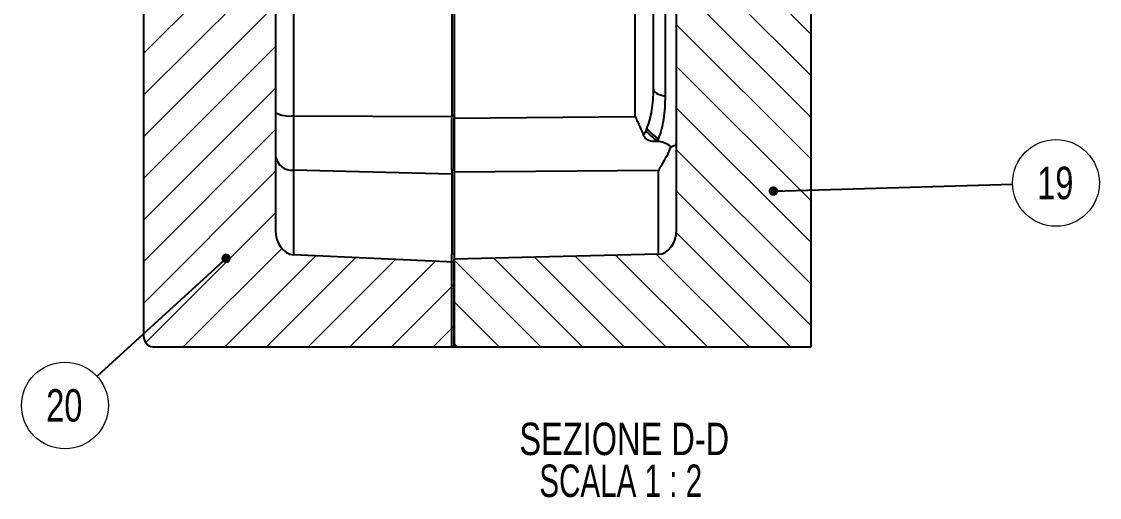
# Model space of a CAD drawing. Header units: millimetres. Extents: x 0 to 589, y 0 to 415.
# Drawn here: x 329.3 to 445.5, y 166.3 to 217.6 of the extents above; entities that cross this region are included whole.
import ezdxf

# ---------------------------------------------------------------- set-up
doc = ezdxf.new("R2010")
doc.units = ezdxf.units.MM
doc.styles.add('SLDTEXTSTYLE0', font='TXT', dxfattribs={"width": 0.75})
doc.styles.add('SLDTEXTSTYLE2', font='TXT', dxfattribs={"width": 0.681818})
doc.dimstyles.new('SLDDIMSTYLE0', dxfattribs={"dimtxt": 0.18, "dimasz": 1.016, "dimexe": 0, "dimexo": 0.0625, "dimgap": 0, "dimtad": 0, "dimtih": 1, "dimtoh": 1, "dimdec": 0, "dimrnd": 1e-09, "dimzin": 0, "dimdsep": 46, "dimtxsty": 'Standard', "dimblk1": 'DOT', "dimblk2": 'DOT', "dimsah": 1, "dimcen": 0.09, "dimadec": 0, "dimazin": 0, "dimtfac": 1.016, "dimtdec": 0, "dimtofl": 0, "dimtmove": 0, "dimatfit": 3, "dimldrblk": 'DOT', "dimfxl": 1, "dimfrac": 2, "dimtolj": 1, "dimtzin": 0, "dimarcsym": 0})

# ---------------------------------------------------------------- blocks, each defined once
blk = doc.blocks.new('SW_NOTE_0_19')
at = {"color": 0, "linetype": 'Continuous', "lineweight": 0}
blk.add_circle((4.68, 0.14), 4.68, dxfattribs=at)
at = {"color": 0, "linetype": 'Continuous', "lineweight": 0, "insert": (4.61, 1.89), "char_height": 3.5, "attachment_point": 2, "style": 'SLDTEXTSTYLE0'}
blk.add_mtext('19', dxfattribs=at)
blk = doc.blocks.new('_Dot')
at = {"color": 0, "linetype": 'ByBlock', "lineweight": -2}
blk.add_line((-0.5, 0), (-1, 0), dxfattribs=at)
at = {"color": 0, "linetype": 'ByBlock', "const_width": 0.5}
blk.add_lwpolyline([(-0.25, 0, 1), (0.25, 0, 1)], format="xyb", close=True, dxfattribs=at)
blk = doc.blocks.new('SW_NOTE_0_20')
at = {"color": 0, "linetype": 'Continuous', "lineweight": 0}
blk.add_circle((-3.46, -3.16), 4.68, dxfattribs=at)
at = {"color": 0, "linetype": 'Continuous', "lineweight": 0, "insert": (-3.53, -1.4), "char_height": 3.5, "attachment_point": 2, "style": 'SLDTEXTSTYLE0'}
blk.add_mtext('20', dxfattribs=at)
blk = doc.blocks.new('SW_HATCH_1')
at = {"color": 0, "linetype": 'Continuous', "lineweight": 18}
for p, q in [((-12.6, 33.61), (-16.93, 29.29)), ((-8.11, 33.61), (-12.58, 29.15)), ((40.12, 32.84), (47.31, 25.65)), ((43.84, 33.61), (51.8, 25.65)), ((48.33, 33.61), (55.07, 26.87)), ((52.82, 33.61), (55.07, 31.36)), ((56.99, 33.61), (55.57, 32.19)), ((-4.8, 32.44), (-8.09, 29.15)), ((58.07, 32.44), (55.57, 29.94)), ((-17.31, 31.15), (-19.06, 29.4)), ((-2.68, 30.07), (-4.69, 28.06)), ((38.3, 30.17), (42.82, 25.65)), ((58.07, 30.2), (55.57, 27.7)), ((58.07, 27.95), (53.27, 23.15)), ((-2.68, 25.58), (-5.1, 23.15)), ((38.07, 25.91), (39.96, 24.02)), ((43.42, 25.65), (41.07, 23.3)), ((42.3, 25.65), (41.07, 24.42)), ((44.54, 25.65), (41.93, 23.04)), ((45.66, 25.65), (42.49, 22.47)), ((46.79, 25.65), (44.41, 23.27)), ((47.91, 25.65), (45.88, 23.63)), ((49.03, 25.65), (46.83, 23.45)), ((50.14, 25.64), (47.57, 23.06)), ((51.28, 25.65), (50.57, 24.94)), ((58.07, 25.71), (55.07, 22.71)), ((-19.07, 24.9), (-19.43, 24.54)), ((-16.93, 24.8), (-19.43, 22.3)), ((-16.58, 25.15), (-16.93, 24.8)), ((-12.09, 25.15), (-14.09, 23.15)), ((-7.59, 25.15), (-9.59, 23.15)), ((50.57, 24.94), (48.14, 22.51)), ((52.4, 24.52), (51.02, 23.15)), ((50.57, 23.82), (50.26, 23.51)), ((58.07, 23.46), (55.07, 20.46)), ((-16.43, 23.05), (-19.43, 20.05)), ((-14.09, 23.15), (-14.68, 22.56)), ((-10.72, 23.15), (-13.43, 20.44)), ((-11.84, 23.15), (-13.43, 21.56)), ((-12.97, 23.14), (-13.42, 22.69)), ((-9.59, 23.15), (-12.49, 20.25)), ((-8.47, 23.15), (-10.59, 21.03)), ((-7.35, 23.15), (-9.1, 21.4)), ((-6.87, 22.51), (-8.16, 21.21)), ((-4.93, 22.2), (-6.88, 20.25)), ((-5.19, 23.07), (-5.87, 22.38)), ((49.69, 22.94), (49.22, 22.47)), ((-15.21, 22.02), (-19.43, 17.81)), ((-13.93, 21.06), (-14.84, 20.15)), ((-6.24, 22.02), (-7.44, 20.81)), ((-4.93, 21.08), (-5.76, 20.25)), ((6.66, 21.4), (10.76, 17.3)), ((11.15, 21.4), (12.35, 20.2)), ((58.07, 21.22), (55.07, 18.22)), ((3.42, 20.15), (6.27, 17.3)), ((59.25, 20.15), (56.75, 17.65)), ((0.32, 18.76), (1.78, 17.3)), ((13.11, 19.44), (15.25, 17.3)), ((43.38, 18.87), (41.07, 16.57)), ((42.26, 18.87), (41.07, 17.69)), ((48.99, 18.87), (45.27, 15.15)), ((50.11, 18.87), (46.39, 15.15)), ((61.07, 19.73), (58.99, 17.65)), ((-16.93, 18.06), (-19.43, 15.56)), ((43.96, 18.33), (41.11, 15.49)), ((44.66, 17.91), (41.9, 15.15)), ((45.56, 17.69), (43.02, 15.15)), ((46.85, 17.86), (44.14, 15.15)), ((50.57, 18.21), (47.51, 15.15)), ((-13.38, 16.74), (-10.53, 13.9)), ((-12.31, 16.8), (-9.41, 13.9)), ((-7.34, 16.32), (-5.09, 14.07)), ((-6.7, 16.8), (-4.93, 15.03)), ((-5.57, 16.8), (-4.93, 16.16)), ((-0.38, 16.65), (0.32, 15.96)), ((0.18, 16.65), (0.32, 16.52)), ((50.57, 17.09), (48.63, 15.15)), ((56.07, 16.97), (55.75, 16.65)), ((-16.93, 15.82), (-19.43, 13.32)), ((-13.43, 15.67), (-11.65, 13.9)), ((-10.24, 15.85), (-8.29, 13.9)), ((-8.93, 15.66), (-7.16, 13.9)), ((-8.03, 15.89), (-6.04, 13.9)), ((-0.43, 16.15), (0.32, 15.4)), ((-0.43, 15.58), (-0.15, 15.3)), ((50.57, 15.96), (49.76, 15.15)), ((50.57, 15.66), (51.32, 14.91)), ((50.71, 16.08), (51.32, 15.47)), ((51.27, 16.08), (51.32, 16.03)), ((-14.03, 14.59), (-13.43, 13.99)), ((-14.03, 14.03), (-13.63, 13.63)), ((-13.73, 14.85), (-13.43, 14.55)), ((-13.43, 14.55), (-12.78, 13.9)), ((50.57, 15.1), (50.87, 14.8)), ((-16.93, 13.57), (-19.43, 11.07)), ((-16.93, 11.33), (-19.43, 8.83)), ((-16.93, 9.08), (-19.43, 6.58)), ((-16.93, 6.84), (-19.43, 4.34)), ((-16.93, 4.59), (-19.43, 2.09)), ((-16.93, 2.34), (-19.43, -0.16)), ((-14.02, 1.67), (-13.43, 1.08)), ((-13.46, 1.67), (-13.43, 1.64)), ((-12.63, 1.4), (-10.54, -0.69)), ((-11.5, 1.4), (-9.7, -0.4)), ((-10.38, 1.4), (-8.56, -0.42)), ((-9.26, 1.4), (-6.36, -1.5)), ((-8.14, 1.4), (-5.24, -1.5)), ((-7.01, 1.4), (-4.93, -0.68)), ((-5.89, 1.4), (-4.93, 0.44)), ((-16.93, 0.1), (-19.43, -2.4)), ((-14.03, 1.12), (-13.61, 0.7)), ((-13.39, 1.05), (-11.18, -1.16)), ((0, 0), (0.32, -0.32)), ((43.74, 0.15), (41.07, -2.52)), ((42.61, 0.15), (41.07, -1.39)), ((41.47, 0.13), (41.09, -0.25)), ((44.86, 0.15), (41.14, -3.57)), ((45.98, 0.15), (42.26, -3.58)), ((47.1, 0.15), (43.38, -3.58)), ((48.23, 0.15), (45.7, -2.38)), ((49.35, 0.15), (46.69, -2.5)), ((50.36, 0.03), (47.46, -2.86)), ((50.58, 0.5), (51.32, -0.25)), ((51.14, 0.5), (51.32, 0.32)), ((-13.43, -0.04), (-11.97, -1.5)), ((-0.43, -0.13), (0.32, -0.88)), ((-0.43, -0.69), (0.01, -1.13)), ((1.47, -0.35), (5.97, -4.85)), ((5.96, -0.35), (11.71, -6.1)), ((10.45, -0.35), (15.32, -5.22)), ((14.94, -0.35), (15.32, -0.73)), ((50.57, -0.87), (48.06, -3.39)), ((50.57, -0.06), (51.3, -0.78)), ((50.57, -0.62), (50.74, -0.78)), ((-16.93, -2.15), (-19.43, -4.65)), ((-13.43, -1.16), (-13.09, -1.5)), ((50.57, -2), (48.99, -3.58)), ((55.71, -1.35), (55.07, -1.99)), ((50.57, -3.12), (50.11, -3.58)), ((59.2, -2.35), (55.07, -6.48)), ((56.95, -2.35), (55.07, -4.23)), ((61.07, -2.72), (58.94, -4.85)), ((-16.93, -4.39), (-19.43, -6.89)), ((0.32, -3.69), (1.48, -4.85)), ((-15.14, -4.85), (-17.35, -7.05)), ((-11.88, -4.95), (-13.43, -6.5)), ((-13, -4.95), (-13.43, -5.38)), ((-11.14, -5.33), (-13.36, -7.56)), ((-10.47, -5.79), (-12.53, -7.85)), ((-6.26, -4.95), (-9.16, -7.85)), ((-5.14, -4.95), (-8.04, -7.85)), ((6.32, -5.2), (7.22, -6.1)), ((58.07, -5.72), (53.82, -9.97)), ((-13.93, -5.88), (-14.77, -6.73)), ((-9.62, -6.07), (-11.41, -7.85)), ((-8.44, -6), (-10.29, -7.85)), ((-4.93, -5.86), (-6.92, -7.85)), ((-13.65, -7.85), (-16.93, -11.13)), ((-9.16, -7.85), (-16.93, -15.62)), ((-4.67, -7.85), (-16.93, -20.11)), ((-4.93, -6.98), (-5.8, -7.85)), ((43.15, -7.18), (41.07, -9.25)), ((41.24, -7.96), (41.07, -8.13)), ((43.86, -7.59), (41.24, -10.2)), ((44.53, -8.03), (42.22, -10.35)), ((48.76, -7.18), (45.59, -10.35)), ((49.65, -7.41), (46.71, -10.35)), ((51.45, -7.85), (50.57, -8.73)), ((53.7, -7.85), (52.32, -9.23)), ((58.07, -7.97), (55.57, -10.47)), ((-19.1, -8.81), (-19.43, -9.14)), ((-16.93, -8.88), (-19.43, -11.38)), ((45.39, -8.3), (43.34, -10.35)), ((46.59, -8.23), (44.46, -10.35)), ((49.94, -8.24), (47.83, -10.35)), ((50.57, -8.73), (48.95, -10.35)), ((-2.68, -10.35), (-16.93, -24.6)), ((38.07, -10.01), (55.07, -27.01)), ((42.9, -10.35), (55.07, -22.52)), ((47.39, -10.35), (55.07, -18.03)), ((50.57, -9.86), (50.08, -10.35)), ((52.07, -9.48), (51.2, -10.35)), ((51.88, -10.35), (55.07, -13.54)), ((58.07, -10.21), (55.57, -12.71)), ((-16.93, -11.13), (-19.43, -13.63)), ((58.07, -12.46), (55.57, -14.96)), ((-16.93, -13.37), (-19.41, -15.85)), ((-2.68, -14.84), (-16.93, -29.09)), ((58.07, -14.7), (55.57, -17.2)), ((-16.93, -15.62), (-17.16, -15.85)), ((40.11, -16.53), (55.07, -31.5)), ((58.07, -16.95), (55.57, -19.45)), ((-2.68, -19.33), (-16.93, -33.58)), ((58.07, -19.19), (57.41, -19.85)), ((40.57, -21.49), (55.07, -35.99)), ((-2.68, -23.82), (-16.93, -38.07)), ((40.57, -25.98), (55.07, -40.48)), ((-2.68, -28.31), (-16.93, -42.56)), ((40.57, -30.47), (55.07, -44.97)), ((-2.68, -32.8), (-16.93, -47.05)), ((40.57, -34.96), (55.07, -49.46)), ((-2.68, -37.29), (-16.93, -51.54)), ((40.57, -39.45), (55.07, -53.95)), ((-2.68, -41.78), (-16.93, -56.03)), ((40.57, -43.94), (55.07, -58.44)), ((-2.68, -46.27), (-16.93, -60.52)), ((40.57, -48.43), (55.07, -62.93)), ((-2.68, -50.76), (-16.68, -64.76)), ((40.55, -52.9), (52.86, -65.21)), ((-2.02, -54.59), (-12.64, -65.21)), ((1.67, -55.39), (-8.15, -65.21)), ((5.96, -55.59), (-3.66, -65.21)), ((20.85, -55.65), (30.41, -65.21)), ((25.24, -55.55), (34.9, -65.21)), ((29.63, -55.44), (39.39, -65.21)), ((34.01, -55.34), (43.88, -65.21)), ((38.4, -55.24), (48.37, -65.21)), ((10.25, -55.79), (0.83, -65.21)), ((14.54, -55.99), (5.32, -65.21)), ((16.57, -55.86), (25.92, -65.21)), ((16.57, -58.45), (9.81, -65.21)), ((16.57, -58.45), (16.32, -58.7)), ((16.57, -60.35), (21.43, -65.21)), ((16.57, -62.94), (14.3, -65.21)), ((16.57, -62.94), (16.32, -63.19)), ((16.57, -64.84), (16.94, -65.21))]:
    blk.add_line(p, q, dxfattribs=at)
blk = doc.blocks.new('SW_NOTE_0_56')
at = {"color": 0, "linetype": 'Continuous', "lineweight": 0, "char_height": 3.5, "attachment_point": 2}
for s, insert, style in [('SEZIONE D-D', (13.89, 4.51), 'SLDTEXTSTYLE0'), ('SCALA 1 : 2', (13.51, -0.01), 'SLDTEXTSTYLE2')]:
    blk.add_mtext(s, dxfattribs=dict(at, insert=insert, style=style))

msp = doc.modelspace()

# ---------------------------------------------------------------- linework, layer by layer
at = {"color": 7, "linetype": 'Continuous', "lineweight": 25}
for p, q in [((342.39, 239.9), (342.39, 183.88)), ((356.64, 239.9), (356.64, 195.14)), ((414.39, 182.54), (414.39, 237.4)), ((358.57, 236.71), (358.57, 207.47)), ((375.64, 236.72), (375.64, 207.49)), ((375.89, 236.72), (375.89, 207.49)), ((395.42, 207.4), (395.42, 236.72)), ((397.39, 210.36), (397.39, 232.6)), ((398.64, 231.59), (398.64, 209.6)), ((399.89, 195.19), (399.89, 228.08)), ((358.57, 207.47), (358.57, 201.6)), ((375.64, 207.49), (375.89, 207.49)), ((375.64, 201.65), (375.64, 207.49)), ((375.89, 207.49), (375.89, 201.65)), ((375.89, 207.22), (395.42, 207.4)), ((397.75, 204.77), (397.67, 204.71)), ((397.67, 204.71), (397.96, 204.71)), ((397.75, 204.77), (397.92, 204.77)), ((397.92, 204.77), (397.92, 204.99)), ((358.57, 201.6), (358.57, 192.47)), ((375.89, 201.65), (375.64, 201.65)), ((375.64, 201.65), (375.64, 192.56)), ((375.89, 201.65), (375.89, 192.56)), ((397.92, 201.58), (375.89, 201.39)), ((397.92, 192.52), (397.92, 201.58)), ((375.89, 191.66), (358.57, 192.47)), ((375.89, 192.56), (375.64, 192.56)), ((375.64, 182.54), (375.64, 192.56)), ((375.89, 192.56), (375.89, 182.54)), ((397.92, 192.52), (375.89, 192)), ((375.89, 182.54), (375.89, 192)), ((375.89, 182.54), (375.89, 191.66)), ((343.39, 182.54), (375.89, 182.54)), ((375.64, 182.54), (375.89, 182.54)), ((375.89, 182.54), (414.39, 182.54))]:
    msp.add_line(p, q, dxfattribs=at)
at = {"color": 8, "linetype": 'Continuous', "lineweight": 25}
for p, q in [((358.57, 207.47), (375.64, 207.38)), ((375.64, 201.15), (358.57, 201.6))]:
    msp.add_line(p, q, dxfattribs=at)
at = {"color": 7, "linetype": 'Continuous', "lineweight": 25, "flags": 128}
msp.add_lwpolyline([(397.39, 210.36), (397.41, 210.24), (397.47, 210.12), (397.58, 210.01), (397.73, 209.9), (397.91, 209.81), (398.13, 209.72), (398.37, 209.65), (398.64, 209.6)], dxfattribs=at)
at = {"color": 7, "linetype": 'Continuous', "lineweight": 25}
for centre, radius, start, end in [((358.11, 210.62), 3.18, 242.3888, 278.263), ((400.87, 209.31), 5.5, 218.896, 235.4806), ((400.63, 209.43), 5.2, 220.4097, 238.6123), ((358.4, 203.37), 1.78, 189.0338, 275.4136)]:
    msp.add_arc(centre, radius, start, end, dxfattribs=at)
for centre, major_axis, ratio, start_param, end_param in [((395.39, 210.96), (-0.04, 6.29), 0.318085, 3.762391, 3.817215), ((395.35, 210.14), (-0.12, 6.61), 0.604428, 3.754756, 3.80958), ((397.89, 204.51), (2, 0), 0.262113, 5.466341, 6.283185), ((358.64, 195.14), (0, 2.67), 0.748426, 1.570796, 3.106686), ((397.89, 195.19), (0, 2.67), 0.748426, 3.159046, 4.712389), ((343.39, 183.88), (0, 1.34), 0.748426, 1.570796, 3.141593)]:
    msp.add_ellipse(centre, major_axis=major_axis, ratio=ratio, start_param=start_param, end_param=end_param, dxfattribs=at)
for points, knots in [([(396.67, 206.06), (396.79, 206.38), (397.02, 207.02), (397.24, 208.07), (397.37, 209.18), (397.38, 209.96), (397.39, 210.36)], [0, 0, 0, 0, 0.231941, 0.466589, 0.732239, 1, 1, 1, 1]), ([(398.64, 209.6), (398.63, 209.18), (398.62, 208.34), (398.49, 207.16), (398.27, 206.04), (398.04, 205.34), (397.92, 204.99)], [0, 0, 0, 0, 0.265615, 0.53248, 0.765239, 1, 1, 1, 1]), ([(375.89, 201.7), (375.89, 202), (375.89, 202.69), (375.89, 204), (375.89, 205.55), (375.89, 206.66), (375.89, 207.22)], [0, 0, 0, 0, 0.202767, 0.465828, 0.728889, 1, 1, 1, 1]), ([(395.42, 207.4), (395.59, 207.02), (395.9, 206.31), (396.19, 205.63), (396.33, 205.31)], [0, 0, 0, 0, 0.531699, 1, 1, 1, 1]), ([(396.33, 205.31), (396.38, 205.41), (396.47, 205.59), (396.55, 205.77), (396.59, 205.85)], [0, 0, 0, 0, 0.532513, 1, 1, 1, 1]), ([(396.33, 205.31), (396.36, 205.26), (396.41, 205.16), (396.59, 204.97), (397, 204.75), (397.41, 204.73), (397.67, 204.71)], [0, 0, 0, 0, 0.118796, 0.235663, 0.502332, 1, 1, 1, 1]), ([(397.96, 204.71), (397.95, 204.73), (397.94, 204.75), (397.92, 204.77), (397.92, 204.77)], [0, 0, 0, 0, 0.868177, 1, 1, 1, 1]), ([(397.96, 204.71), (398.07, 204.7), (398.3, 204.68), (398.77, 204.52), (399.06, 204.29), (399.26, 204.13)], [0, 0, 0, 0, 0.217841, 0.455426, 1, 1, 1, 1]), ([(399.26, 204.13), (399.14, 203.85), (398.88, 203.25), (398.42, 202.4), (398.09, 201.86), (397.92, 201.58)], [0, 0, 0, 0, 0.293809, 0.627086, 1, 1, 1, 1])]:
    msp.add_open_spline(points, degree=3, knots=knots, dxfattribs=at)

# ---------------------------------------------------------------- block references
at = {"color": 7, "linetype": 'Continuous', "lineweight": 18}
msp.add_blockref('SW_HATCH_1', (359.32, 247.75), dxfattribs=at)
at = {"color": 7, "linetype": 'Continuous', "lineweight": 0}
for name, p in [('SW_NOTE_0_19', (436.11, 200.08)), ('SW_NOTE_0_20', (337.39, 179.37)), ('SW_NOTE_0_56', (380.35, 169.85))]:
    msp.add_blockref(name, p, dxfattribs=at)

# ---------------------------------------------------------------- leaders
for points in [[(410.32, 199.34), (436.11, 200.08)], [(351.31, 192.08), (337.39, 179.37)]]:
    msp.add_leader(points, dimstyle='SLDDIMSTYLE0', dxfattribs=at)

doc.saveas('drawing.dxf')
